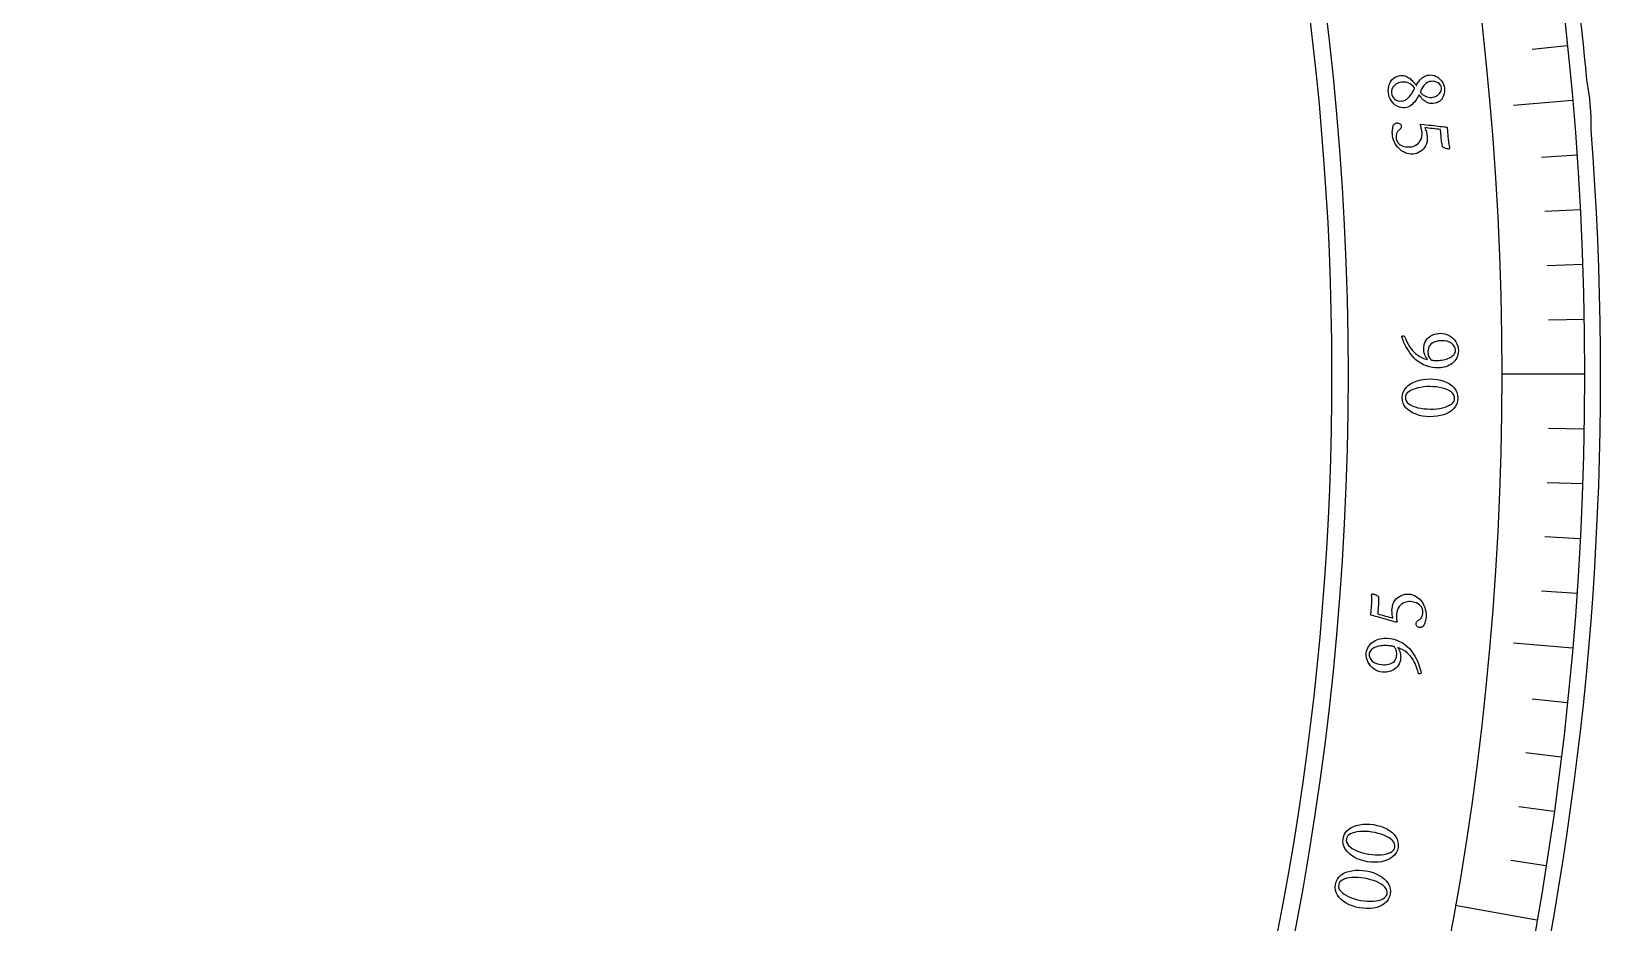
# Model space of a CAD drawing. Header units: millimetres. Extents: x -50 to 50, y -50 to 64.
# Drawn here: x 25.18 to 50, y -8.68 to 5.43 of the extents above; entities that cross this region are included whole.
import ezdxf

# ---------------------------------------------------------------- set-up
doc = ezdxf.new("R2010")
doc.units = ezdxf.units.MM
for name, color, linetype in [('CUT_INNER', 6, 'Continuous'), ('CUT_OUTER', 1, 'Continuous'), ('ENGRAVE', 7, 'Continuous'), ('ENGRAVE_FINE', 8, 'Continuous'), ('TEXT', 5, 'Continuous')]:
    doc.layers.add(name, color=color, linetype=linetype)

msp = doc.modelspace()

# ---------------------------------------------------------------- linework, layer by layer
at = {"layer": 'CUT_INNER'}
msp.add_arc((0.0002, -0.0001), 45.7499, 92.31774, 38.3206, dxfattribs=at)
at = {"layer": 'CUT_OUTER'}
for centre, radius, start, end in [((0.1797, 0.025), 49.8186, 5.34068, 8.79226), ((46.0281, 3.939), 3.8229, 358.87126, 10.90139), ((0, -0.0002), 49.9998, 177.11535, 4.43206)]:
    msp.add_arc(centre, radius, start, end, dxfattribs=at)
at = {"layer": 'ENGRAVE'}
for points in [[(49.5557, 4.3356), (48.6243, 4.2541)], [(49.745, 0), (48.436, 0)], [(49.5557, -4.3356), (48.6243, -4.2541)], [(48.9893, -8.6381), (47.7001, -8.4108)]]:
    msp.add_lwpolyline(points, dxfattribs=at)
for radius in [49.745, 48.436, 46.005]:
    msp.add_circle((0, 0), radius, dxfattribs=at)
at = {"layer": 'ENGRAVE_FINE'}
for points in [[(49.4725, 5.1998), (48.9146, 5.1411)], [(49.6238, 3.47), (49.0642, 3.4309)], [(49.6768, 2.6035), (49.1166, 2.5741)], [(49.7147, 1.7361), (49.154, 1.7165)], [(49.7374, 0.8682), (49.1765, 0.8584)], [(49.7374, -0.8682), (49.1765, -0.8584)], [(49.7147, -1.7361), (49.154, -1.7165)], [(49.6768, -2.6035), (49.1166, -2.5741)], [(49.6238, -3.47), (49.0642, -3.4309)], [(49.4725, -5.1998), (48.9146, -5.1411)], [(49.3742, -6.0624), (48.8174, -5.994)], [(49.2609, -6.9232), (48.7053, -6.8451)], [(49.1326, -7.7818), (48.5785, -7.6941)]]:
    msp.add_lwpolyline(points, dxfattribs=at)
at = {"layer": 'TEXT'}
for points in [[(47.5297, 4.5295), (47.5312, 4.499), (47.5295, 4.4695), (47.5247, 4.4411), (47.5168, 4.4137), (47.5059, 4.3881), (47.4922, 4.3647), (47.4756, 4.3437), (47.4561, 4.325), (47.4338, 4.3093), (47.4088, 4.2973), (47.3809, 4.2889), (47.3503, 4.2842), (47.3246, 4.2835), (47.3003, 4.2861), (47.2775, 4.292), (47.2561, 4.3012), (47.2361, 4.3127), (47.2173, 4.3257), (47.1999, 4.3401), (47.1837, 4.356), (47.1686, 4.3724), (47.1547, 4.3884), (47.1418, 4.4041), (47.13, 4.4194), (47.1281, 4.423), (47.1261, 4.424), (47.1239, 4.4226), (47.1217, 4.4187), (47.1116, 4.3966), (47.0998, 4.3745), (47.0862, 4.3523), (47.0709, 4.3301), (47.0541, 4.3086), (47.036, 4.2889), (47.0168, 4.2708), (46.9964, 4.2543), (46.9749, 4.2404), (46.9526, 4.2298), (46.9295, 4.2226), (46.9055, 4.2187), (46.872, 4.218), (46.8399, 4.2219), (46.8091, 4.2305), (46.7797, 4.2438), (46.7522, 4.2609), (46.7273, 4.2812), (46.705, 4.3045), (46.6853, 4.3309), (46.6688, 4.3596), (46.6561, 4.3898), (46.6472, 4.4215), (46.6421, 4.4547), (46.6404, 4.4905), (46.6424, 4.5247), (46.648, 4.5573), (46.6572, 4.5882), (46.6699, 4.6168), (46.6856, 4.6425), (46.7044, 4.6654), (46.7263, 4.6853), (46.7509, 4.7018), (46.7778, 4.7146), (46.807, 4.7236), (46.8386, 4.7288), (46.8604, 4.7298), (46.8815, 4.7282), (46.9017, 4.7241), (46.9212, 4.7175), (46.9398, 4.7089), (46.9575, 4.699), (46.9743, 4.6877), (46.9901, 4.6751), (47.0049, 4.6618), (47.0188, 4.6482), (47.0315, 4.6345), (47.0433, 4.6205), (47.054, 4.6071), (47.0637, 4.5948), (47.0724, 4.5838), (47.0801, 4.5741), (47.0823, 4.5722), (47.0842, 4.5716), (47.0858, 4.5725), (47.0871, 4.5747), (47.095, 4.5899), (47.1046, 4.6059), (47.116, 4.6227), (47.1292, 4.6402), (47.1439, 4.6577), (47.1601, 4.674), (47.1777, 4.6893), (47.1967, 4.7034), (47.217, 4.7157), (47.2388, 4.7252), (47.2618, 4.7319), (47.2862, 4.7358), (47.3151, 4.7367), (47.3433, 4.7335), (47.3709, 4.7263), (47.3979, 4.715), (47.4235, 4.7002), (47.4469, 4.6827), (47.4683, 4.6624), (47.4875, 4.6392), (47.5038, 4.614), (47.5163, 4.5873), (47.5249, 4.5591), (47.5297, 4.5295)], [(46.6911, 4.4566), (46.6967, 4.4252), (46.7072, 4.3978), (46.7225, 4.3742), (46.7428, 4.3544), (46.767, 4.3392), (46.794, 4.3293), (46.8238, 4.3245), (46.8565, 4.3251), (46.8769, 4.3284), (46.8965, 4.3347), (46.9152, 4.3439), (46.933, 4.356), (46.9498, 4.37), (46.9654, 4.385), (46.9799, 4.401), (46.9932, 4.4179), (47.0053, 4.4349), (47.0162, 4.4513), (47.0258, 4.4671), (47.0342, 4.4823), (47.0411, 4.4957), (47.0466, 4.5063), (47.0506, 4.5142), (47.0531, 4.5193), (47.0541, 4.522), (47.0547, 4.5244), (47.0551, 4.5263), (47.0551, 4.5279), (47.0548, 4.5298), (47.0544, 4.5314), (47.0538, 4.5326), (47.0532, 4.5334), (47.0326, 4.5577), (47.0112, 4.5781), (46.989, 4.5946), (46.9659, 4.6073), (46.9412, 4.6162), (46.9142, 4.6217), (46.885, 4.6237), (46.8534, 4.6222), (46.8267, 4.6182), (46.8023, 4.6116), (46.7801, 4.6024), (46.7603, 4.5906), (46.7428, 4.5769), (46.7278, 4.562), (46.7152, 4.5459), (46.7052, 4.5285), (46.6977, 4.5105), (46.6929, 4.4926), (46.6907, 4.4746), (46.6911, 4.4566)], [(47.4817, 4.532), (47.4767, 4.5555), (47.4662, 4.5766), (47.4504, 4.5952), (47.4291, 4.6115), (47.4044, 4.6243), (47.3779, 4.6326), (47.3498, 4.6364), (47.32, 4.6356), (47.2954, 4.6317), (47.2731, 4.6248), (47.2531, 4.6151), (47.2354, 4.6026), (47.2197, 4.5881), (47.2058, 4.5727), (47.1937, 4.5562), (47.1833, 4.5389), (47.1741, 4.5216), (47.1658, 4.5054), (47.1582, 4.4904), (47.1513, 4.4765), (47.1508, 4.4749), (47.1506, 4.4729), (47.1506, 4.4706), (47.1507, 4.468), (47.1508, 4.4673), (47.1508, 4.4669), (47.1508, 4.4666), (47.1508, 4.4666), (47.1511, 4.4646), (47.1516, 4.4627), (47.1521, 4.4611), (47.1529, 4.4597), (47.1696, 4.4411), (47.1878, 4.4249), (47.2075, 4.4108), (47.2288, 4.399), (47.2516, 4.39), (47.2758, 4.3843), (47.3015, 4.3819), (47.3286, 4.3828), (47.3486, 4.3857), (47.3679, 4.3905), (47.3868, 4.3974), (47.4051, 4.4062), (47.4223, 4.4168), (47.4378, 4.4289), (47.4515, 4.4426), (47.4635, 4.4578), (47.473, 4.4744), (47.4792, 4.4923), (47.4821, 4.5115), (47.4817, 4.532)], [(47.2574, 3.7589), (47.2583, 3.7196), (47.2543, 3.683), (47.2455, 3.6491), (47.232, 3.618), (47.2147, 3.5897), (47.1948, 3.5646), (47.1723, 3.5425), (47.1472, 3.5235), (47.1205, 3.508), (47.093, 3.4963), (47.0648, 3.4884), (47.0359, 3.4843), (47.0017, 3.4837), (46.9689, 3.4869), (46.9375, 3.494), (46.9074, 3.5049), (46.879, 3.5191), (46.8525, 3.5358), (46.8279, 3.5551), (46.8052, 3.5769), (46.7846, 3.6009), (46.7662, 3.6264), (46.75, 3.6537), (46.736, 3.6825), (46.7245, 3.7125), (46.7154, 3.743), (46.709, 3.774), (46.7051, 3.8056), (46.7045, 3.8196), (46.7046, 3.8354), (46.7056, 3.8529), (46.7074, 3.8721), (46.7102, 3.8917), (46.7142, 3.9105), (46.7194, 3.9284), (46.7258, 3.9455), (46.7283, 3.9489), (46.7322, 3.953), (46.7374, 3.958), (46.7439, 3.9638), (46.7512, 3.9693), (46.7589, 3.9735), (46.7668, 3.9762), (46.775, 3.9776), (46.789, 3.9777), (46.8018, 3.9755), (46.8134, 3.9711), (46.8238, 3.9643), (46.8325, 3.956), (46.839, 3.9468), (46.8433, 3.9369), (46.8453, 3.9262), (46.845, 3.9129), (46.842, 3.9009), (46.8361, 3.8901), (46.8273, 3.8806), (46.8175, 3.8717), (46.8083, 3.8628), (46.7997, 3.8538), (46.7917, 3.8448), (46.7835, 3.8339), (46.7769, 3.8221), (46.7718, 3.8095), (46.7683, 3.7961), (46.7661, 3.7823), (46.7648, 3.7688), (46.7644, 3.7553), (46.765, 3.7421), (46.7677, 3.7241), (46.7729, 3.7062), (46.7807, 3.6884), (46.791, 3.6708), (46.8041, 3.654), (46.8204, 3.639), (46.84, 3.6257), (46.8627, 3.6142), (46.8888, 3.6052), (46.9187, 3.5996), (46.9522, 3.5974), (46.9894, 3.5987), (47.0111, 3.6017), (47.0331, 3.6075), (47.0553, 3.616), (47.0777, 3.6272), (47.0992, 3.6414), (47.1187, 3.6587), (47.1362, 3.6791), (47.1518, 3.7026), (47.1641, 3.7295), (47.1719, 3.7602), (47.1754, 3.7945), (47.1743, 3.8326), (47.173, 3.8447), (47.1706, 3.8587), (47.1674, 3.8745), (47.1631, 3.8923), (47.1584, 3.9096), (47.1536, 3.9242), (47.1488, 3.9362), (47.144, 3.9456), (47.1442, 3.9477), (47.1452, 3.9498), (47.147, 3.9518), (47.1496, 3.9538), (47.1526, 3.9556), (47.1558, 3.957), (47.1591, 3.9579), (47.1625, 3.9584), (47.2015, 3.9539), (47.2405, 3.9494), (47.2794, 3.9449), (47.3184, 3.9404), (47.3567, 3.9359), (47.3937, 3.9316), (47.4293, 3.9275), (47.4636, 3.9234), (47.4957, 3.9197), (47.5247, 3.9166), (47.5506, 3.914), (47.5733, 3.9119), (47.5896, 3.7086), (47.5909, 3.6944), (47.5925, 3.68), (47.5945, 3.6655), (47.5969, 3.6509), (47.5994, 3.6368), (47.6019, 3.6239), (47.6044, 3.6123), (47.6069, 3.6019), (47.6091, 3.5934), (47.6107, 3.5873), (47.6116, 3.5836), (47.6119, 3.5824), (47.6102, 3.5789), (47.6086, 3.5756), (47.6071, 3.5726), (47.6058, 3.5699), (47.6044, 3.5676), (47.6026, 3.5659), (47.6004, 3.5648), (47.5978, 3.5643), (47.5949, 3.5644), (47.5902, 3.565), (47.5839, 3.5661), (47.5758, 3.5676), (47.5667, 3.5697), (47.5571, 3.5723), (47.547, 3.5753), (47.5364, 3.5789), (47.526, 3.5829), (47.5162, 3.5874), (47.507, 3.5925), (47.4985, 3.598), (47.496, 3.6127), (47.4934, 3.6288), (47.4906, 3.6463), (47.4878, 3.6652), (47.485, 3.6857), (47.4824, 3.708), (47.4799, 3.7321), (47.4777, 3.758), (47.4684, 3.8735), (47.4371, 3.8773), (47.4056, 3.8809), (47.3738, 3.8845), (47.3417, 3.8879), (47.3099, 3.8913), (47.2789, 3.8949), (47.2486, 3.8986), (47.2191, 3.9025), (47.2257, 3.8878), (47.2321, 3.871), (47.2381, 3.8518), (47.244, 3.8305), (47.2491, 3.8091), (47.253, 3.7901), (47.2558, 3.7734), (47.2574, 3.7589)], [(46.8937, 0.6095), (46.9017, 0.5873), (46.9111, 0.5636), (46.9218, 0.5385), (46.934, 0.5118), (46.948, 0.4844), (46.964, 0.4569), (46.9821, 0.4293), (47.0022, 0.4017), (47.0248, 0.3746), (47.05, 0.3489), (47.0779, 0.3244), (47.1086, 0.3012), (47.1422, 0.2802), (47.1792, 0.262), (47.2197, 0.2466), (47.2635, 0.2342), (47.2495, 0.2523), (47.2372, 0.2717), (47.2266, 0.2925), (47.2175, 0.3145), (47.2104, 0.3366), (47.2052, 0.3574), (47.202, 0.3768), (47.2009, 0.395), (47.2022, 0.4293), (47.2069, 0.4607), (47.2149, 0.4893), (47.2263, 0.515), (47.2402, 0.5381), (47.256, 0.5588), (47.2737, 0.5771), (47.2932, 0.5929), (47.3139, 0.6065), (47.3352, 0.618), (47.357, 0.6275), (47.3794, 0.6348), (47.4014, 0.6403), (47.4224, 0.6443), (47.4423, 0.6469), (47.461, 0.6479), (47.4987, 0.646), (47.5349, 0.6395), (47.5695, 0.6283), (47.6027, 0.6124), (47.6336, 0.5924), (47.6615, 0.5691), (47.6863, 0.5424), (47.7081, 0.5125), (47.7258, 0.4799), (47.7386, 0.4455), (47.7464, 0.4093), (47.7492, 0.3712), (47.7478, 0.3408), (47.7428, 0.3118), (47.7345, 0.2844), (47.7227, 0.2584), (47.7081, 0.2342), (47.6913, 0.2117), (47.6723, 0.1912), (47.6511, 0.1725), (47.6281, 0.1558), (47.6038, 0.1413), (47.5782, 0.1288), (47.5513, 0.1185), (47.5237, 0.1104), (47.4962, 0.1046), (47.4688, 0.1012), (47.4415, 0.0999), (47.3898, 0.1019), (47.3394, 0.108), (47.2905, 0.1182), (47.2429, 0.1325), (47.1975, 0.1509), (47.155, 0.1733), (47.1155, 0.1999), (47.0789, 0.2305), (47.0527, 0.2552), (47.0276, 0.2819), (47.0034, 0.3107), (46.9803, 0.3415), (46.9585, 0.3736), (46.9384, 0.4058), (46.9199, 0.4384), (46.903, 0.4711), (46.8879, 0.5035), (46.8749, 0.5347), (46.8638, 0.5647), (46.8547, 0.5937), (46.8557, 0.5981), (46.8588, 0.6017), (46.8641, 0.6045), (46.8714, 0.6064), (46.879, 0.6077), (46.8853, 0.6087), (46.8902, 0.6093), (46.8937, 0.6095)], [(47.3236, 0.2233), (47.3349, 0.222), (47.3464, 0.2209), (47.358, 0.22), (47.3698, 0.2193), (47.3817, 0.2187), (47.3936, 0.2183), (47.4055, 0.2181), (47.4174, 0.2181), (47.4407, 0.2188), (47.4645, 0.2208), (47.4889, 0.224), (47.5138, 0.2284), (47.5385, 0.2341), (47.5623, 0.241), (47.5853, 0.2491), (47.6073, 0.2585), (47.628, 0.2692), (47.6465, 0.2814), (47.6631, 0.2949), (47.6777, 0.3098), (47.6895, 0.3261), (47.6979, 0.3436), (47.7029, 0.3623), (47.7044, 0.3822), (47.7003, 0.4134), (47.6885, 0.4417), (47.669, 0.4672), (47.6419, 0.4899), (47.609, 0.5084), (47.5723, 0.5214), (47.5319, 0.5291), (47.4876, 0.5312), (47.4593, 0.5299), (47.4319, 0.5264), (47.4053, 0.5208), (47.3794, 0.5132), (47.3553, 0.5032), (47.3337, 0.4905), (47.3147, 0.4753), (47.2982, 0.4575), (47.2849, 0.437), (47.2755, 0.4135), (47.27, 0.387), (47.2683, 0.3577), (47.269, 0.3425), (47.2708, 0.3266), (47.2737, 0.31), (47.2778, 0.2925), (47.2842, 0.2748), (47.2939, 0.2573), (47.3071, 0.2402), (47.3236, 0.2233)], [(47.7408, -0.3768), (47.7367, -0.4238), (47.725, -0.4668), (47.7058, -0.5059), (47.6791, -0.5412), (47.6462, -0.5723), (47.6083, -0.5994), (47.5655, -0.6222), (47.5177, -0.6409), (47.4663, -0.6553), (47.4127, -0.6653), (47.3567, -0.671), (47.2984, -0.6723), (47.2402, -0.6693), (47.1844, -0.6619), (47.131, -0.6503), (47.0801, -0.6343), (47.0328, -0.6142), (46.9904, -0.5904), (46.953, -0.5627), (46.9205, -0.5312), (46.8943, -0.496), (46.8757, -0.4575), (46.8647, -0.4154), (46.8612, -0.3699), (46.8654, -0.3256), (46.877, -0.2845), (46.8963, -0.2465), (46.9231, -0.2116), (46.9561, -0.1803), (46.9939, -0.1529), (47.0366, -0.1293), (47.0842, -0.1097), (47.1354, -0.0942), (47.189, -0.0831), (47.2449, -0.0765), (47.3031, -0.0744), (47.3614, -0.0767), (47.4173, -0.0834), (47.4708, -0.0945), (47.5219, -0.11), (47.5694, -0.1298), (47.6118, -0.1536), (47.6493, -0.1816), (47.6817, -0.2136), (47.7078, -0.2494), (47.7264, -0.2885), (47.7374, -0.331), (47.7408, -0.3768)], [(47.6904, -0.3835), (47.6873, -0.3555), (47.6777, -0.3295), (47.6615, -0.3054), (47.6387, -0.2834), (47.6103, -0.2636), (47.5775, -0.2462), (47.5402, -0.2311), (47.4985, -0.2185), (47.4532, -0.2084), (47.4056, -0.2012), (47.3554, -0.1967), (47.3028, -0.1951), (47.2507, -0.1963), (47.2009, -0.2003), (47.1532, -0.2071), (47.1076, -0.2167), (47.0654, -0.2286), (47.0276, -0.2426), (46.9943, -0.2586), (46.9654, -0.2766), (46.942, -0.2964), (46.9253, -0.3176), (46.9151, -0.3404), (46.9116, -0.3647), (46.9148, -0.3941), (46.9248, -0.4209), (46.9416, -0.4451), (46.9653, -0.4669), (46.9946, -0.4861), (47.0285, -0.5029), (47.067, -0.5172), (47.11, -0.5291), (47.1564, -0.5385), (47.2046, -0.5454), (47.2548, -0.5498), (47.307, -0.5517), (47.3595, -0.5509), (47.4093, -0.5474), (47.4564, -0.5412), (47.5009, -0.5321), (47.5418, -0.5206), (47.5784, -0.5068), (47.6107, -0.4909), (47.6386, -0.4729), (47.6611, -0.4529), (47.6772, -0.4313), (47.687, -0.4082), (47.6904, -0.3835)], [(46.6998, -3.7145), (46.7052, -3.676), (46.7147, -3.6409), (46.7286, -3.6092), (46.7467, -3.5808), (46.7681, -3.5558), (46.7915, -3.5341), (46.817, -3.5158), (46.8446, -3.5009), (46.8734, -3.4896), (46.9023, -3.4821), (46.9314, -3.4785), (46.9606, -3.4788), (46.9945, -3.4832), (47.0264, -3.4912), (47.0565, -3.5028), (47.0845, -3.5182), (47.1105, -3.5364), (47.1342, -3.557), (47.1556, -3.5799), (47.1747, -3.6051), (47.1915, -3.6322), (47.2057, -3.6605), (47.2175, -3.6902), (47.2267, -3.7212), (47.2334, -3.7529), (47.2375, -3.7848), (47.2388, -3.8168), (47.2375, -3.849), (47.2359, -3.8631), (47.2332, -3.8788), (47.2293, -3.8961), (47.2244, -3.9149), (47.2184, -3.9341), (47.2113, -3.9521), (47.2032, -3.9691), (47.194, -3.985), (47.1909, -3.988), (47.1864, -3.9915), (47.1805, -3.9955), (47.1731, -4.0002), (47.1649, -4.0044), (47.1567, -4.0073), (47.1484, -4.0087), (47.1401, -4.0087), (47.1262, -4.0064), (47.1139, -4.002), (47.1033, -3.9956), (47.0942, -3.9872), (47.087, -3.9775), (47.0822, -3.9673), (47.0796, -3.9568), (47.0794, -3.9458), (47.0819, -3.9327), (47.0869, -3.9213), (47.0945, -3.9116), (47.1047, -3.9036), (47.1158, -3.8964), (47.1264, -3.889), (47.1364, -3.8815), (47.1457, -3.8739), (47.1556, -3.8644), (47.164, -3.8538), (47.1711, -3.842), (47.1767, -3.8293), (47.1812, -3.8159), (47.1847, -3.8026), (47.1872, -3.7893), (47.1887, -3.776), (47.1889, -3.7576), (47.1866, -3.739), (47.1817, -3.7201), (47.1743, -3.7009), (47.164, -3.6821), (47.1502, -3.6647), (47.1329, -3.6484), (47.1123, -3.6334), (47.0878, -3.6205), (47.0592, -3.6104), (47.0264, -3.6031), (46.9894, -3.5987), (46.9675, -3.5984), (46.9449, -3.6007), (46.9217, -3.6057), (46.8978, -3.6134), (46.8744, -3.624), (46.8524, -3.638), (46.832, -3.6553), (46.813, -3.676), (46.7966, -3.7005), (46.7841, -3.7293), (46.7752, -3.7623), (46.7701, -3.7997), (46.7695, -3.8118), (46.7696, -3.8259), (46.7702, -3.8419), (46.7715, -3.8599), (46.7733, -3.8776), (46.7756, -3.8928), (46.7784, -3.9053), (46.7817, -3.9153), (46.7811, -3.9173), (46.7798, -3.9191), (46.7776, -3.9208), (46.7747, -3.9224), (46.7714, -3.9236), (46.7681, -3.9244), (46.7647, -3.9248), (46.7612, -3.9247), (46.7235, -3.9139), (46.6859, -3.9031), (46.6482, -3.8923), (46.6105, -3.8815), (46.5734, -3.8708), (46.5377, -3.8606), (46.5032, -3.8508), (46.47, -3.8413), (46.4389, -3.8325), (46.4108, -3.8248), (46.3857, -3.8181), (46.3636, -3.8124), (46.3795, -3.6143), (46.3804, -3.6004), (46.381, -3.5864), (46.3812, -3.5721), (46.3811, -3.5576), (46.3807, -3.5437), (46.3801, -3.5309), (46.3794, -3.5194), (46.3785, -3.509), (46.3776, -3.5004), (46.3769, -3.4943), (46.3765, -3.4907), (46.3764, -3.4895), (46.3787, -3.4863), (46.3807, -3.4834), (46.3826, -3.4807), (46.3843, -3.4783), (46.386, -3.4763), (46.388, -3.4749), (46.3904, -3.4742), (46.393, -3.4741), (46.3959, -3.4746), (46.4004, -3.4759), (46.4065, -3.4778), (46.4143, -3.4805), (46.423, -3.4839), (46.4321, -3.4878), (46.4416, -3.4922), (46.4516, -3.4972), (46.4613, -3.5027), (46.4703, -3.5085), (46.4786, -3.5147), (46.4862, -3.5213), (46.4865, -3.5359), (46.4867, -3.5519), (46.4868, -3.5692), (46.4867, -3.5879), (46.4864, -3.6082), (46.4855, -3.6302), (46.4842, -3.6538), (46.4824, -3.6792), (46.4733, -3.7923), (46.5036, -3.801), (46.5342, -3.8096), (46.565, -3.8182), (46.5961, -3.8267), (46.6269, -3.8352), (46.6569, -3.8437), (46.6862, -3.8522), (46.7146, -3.8608), (46.7105, -3.8454), (46.707, -3.8279), (46.7041, -3.8083), (46.7018, -3.7865), (46.7001, -3.7649), (46.6993, -3.7457), (46.6992, -3.7289), (46.6998, -3.7145)], [(47.1185, -4.7401), (47.1131, -4.717), (47.1064, -4.6922), (47.0985, -4.6658), (47.0894, -4.6377), (47.0785, -4.6088), (47.0655, -4.5795), (47.0505, -4.55), (47.0333, -4.5202), (47.0137, -4.4908), (46.9913, -4.4625), (46.966, -4.4353), (46.9378, -4.4091), (46.9065, -4.3848), (46.8714, -4.3631), (46.8327, -4.3439), (46.7903, -4.3274), (46.8024, -4.3466), (46.8127, -4.3671), (46.8213, -4.3887), (46.8281, -4.4114), (46.833, -4.434), (46.8361, -4.4551), (46.8372, -4.4748), (46.8365, -4.4929), (46.8316, -4.5267), (46.8236, -4.5574), (46.8126, -4.5848), (46.7985, -4.6091), (46.7821, -4.6304), (46.7641, -4.6491), (46.7446, -4.6652), (46.7234, -4.6787), (46.7013, -4.6898), (46.6789, -4.6987), (46.6562, -4.7055), (46.6331, -4.7102), (46.6106, -4.7131), (46.5893, -4.7147), (46.5693, -4.7149), (46.5505, -4.7137), (46.5133, -4.7076), (46.4781, -4.6971), (46.4449, -4.6823), (46.4137, -4.663), (46.3852, -4.6401), (46.3601, -4.6143), (46.3383, -4.5858), (46.3198, -4.5543), (46.3056, -4.5208), (46.2964, -4.4861), (46.2924, -4.4502), (46.2935, -4.4131), (46.2979, -4.3837), (46.3057, -4.3562), (46.3167, -4.3304), (46.3309, -4.3064), (46.3477, -4.2842), (46.3666, -4.2641), (46.3874, -4.2459), (46.4103, -4.2297), (46.4347, -4.2156), (46.4602, -4.2037), (46.4868, -4.1939), (46.5146, -4.1863), (46.5428, -4.181), (46.5706, -4.1778), (46.5982, -4.1769), (46.6255, -4.1782), (46.6769, -4.1849), (46.7265, -4.1955), (46.7743, -4.21), (46.8204, -4.2286), (46.8639, -4.251), (46.9041, -4.2774), (46.9409, -4.3075), (46.9743, -4.3416), (46.998, -4.3687), (47.0204, -4.3979), (47.0415, -4.4291), (47.0614, -4.4623), (47.0797, -4.4966), (47.0964, -4.531), (47.1114, -4.5656), (47.1246, -4.6003), (47.1361, -4.6343), (47.1456, -4.6671), (47.1533, -4.6986), (47.159, -4.7287), (47.1575, -4.733), (47.154, -4.7363), (47.1485, -4.7385), (47.141, -4.7396), (47.1333, -4.74), (47.1269, -4.7403), (47.122, -4.7403), (47.1185, -4.7401)], [(46.7314, -4.3107), (46.7203, -4.3084), (46.709, -4.3062), (46.6975, -4.3042), (46.6859, -4.3023), (46.6741, -4.3006), (46.6623, -4.2991), (46.6505, -4.2978), (46.6386, -4.2966), (46.6153, -4.2951), (46.5914, -4.2947), (46.5669, -4.2955), (46.5417, -4.2974), (46.5165, -4.3006), (46.4922, -4.305), (46.4685, -4.3107), (46.4457, -4.3177), (46.4241, -4.3261), (46.4045, -4.3361), (46.3867, -4.3476), (46.3707, -4.3607), (46.3574, -4.3753), (46.3473, -4.3915), (46.3405, -4.4091), (46.3369, -4.4283), (46.3379, -4.459), (46.3467, -4.4877), (46.3634, -4.5145), (46.388, -4.5395), (46.4187, -4.561), (46.4538, -4.5777), (46.4932, -4.5896), (46.537, -4.5966), (46.5652, -4.5983), (46.5929, -4.5979), (46.6199, -4.5953), (46.6465, -4.5906), (46.6715, -4.5834), (46.6943, -4.5733), (46.7149, -4.5603), (46.7332, -4.5445), (46.7485, -4.5256), (46.7603, -4.5034), (46.7686, -4.4779), (46.7733, -4.449), (46.7741, -4.434), (46.7739, -4.4181), (46.7726, -4.4013), (46.7703, -4.3836), (46.7657, -4.3655), (46.7577, -4.3473), (46.7463, -4.329), (46.7314, -4.3107)], [(45.9269, -7.3526), (45.9378, -7.308), (45.9555, -7.2683), (45.9801, -7.2333), (46.0114, -7.2031), (46.0484, -7.1777), (46.0896, -7.1569), (46.1351, -7.1407), (46.185, -7.1292), (46.2378, -7.1223), (46.2923, -7.12), (46.3485, -7.1221), (46.4064, -7.1289), (46.4637, -7.1399), (46.5179, -7.1548), (46.5692, -7.1738), (46.6174, -7.1967), (46.6614, -7.2232), (46.7, -7.2529), (46.7331, -7.2858), (46.7607, -7.3218), (46.7815, -7.3607), (46.7943, -7.402), (46.7989, -7.4456), (46.7954, -7.4917), (46.7845, -7.5353), (46.7666, -7.5746), (46.7417, -7.6096), (46.7098, -7.6401), (46.6722, -7.6661), (46.6304, -7.6873), (46.5845, -7.7039), (46.5343, -7.7156), (46.4813, -7.7227), (46.4267, -7.7249), (46.3704, -7.7223), (46.3126, -7.7149), (46.2555, -7.7032), (46.2014, -7.6876), (46.1504, -7.6681), (46.1024, -7.6447), (46.0587, -7.6179), (46.0206, -7.588), (45.9879, -7.5551), (45.9609, -7.519), (45.9405, -7.4804), (45.9281, -7.4398), (45.9235, -7.3973), (45.9269, -7.3526)], [(45.9777, -7.3538), (45.9766, -7.3813), (45.9823, -7.4079), (45.9947, -7.4335), (46.014, -7.4583), (46.039, -7.4819), (46.0687, -7.5038), (46.1032, -7.5243), (46.1425, -7.5431), (46.1857, -7.56), (46.2316, -7.5746), (46.2805, -7.5868), (46.3322, -7.5967), (46.3837, -7.6037), (46.4336, -7.6077), (46.4818, -7.6085), (46.5283, -7.6062), (46.5719, -7.6009), (46.6114, -7.5929), (46.6468, -7.5822), (46.6782, -7.5688), (46.7043, -7.5527), (46.7241, -7.5341), (46.7376, -7.513), (46.7448, -7.4893), (46.7461, -7.4595), (46.7403, -7.4313), (46.7272, -7.4046), (46.707, -7.3795), (46.6808, -7.356), (46.6497, -7.3344), (46.6137, -7.3146), (46.5729, -7.2967), (46.5284, -7.2807), (46.4816, -7.267), (46.4325, -7.2555), (46.3812, -7.2462), (46.3291, -7.2394), (46.2793, -7.2357), (46.2318, -7.2351), (46.1865, -7.2375), (46.1444, -7.2429), (46.1062, -7.2509), (46.072, -7.2616), (46.0419, -7.2751), (46.0167, -7.2911), (45.9976, -7.3095), (45.9846, -7.3304), (45.9777, -7.3538)], [(45.8051, -8.0767), (45.8167, -8.0323), (45.8351, -7.9928), (45.8602, -7.9582), (45.892, -7.9285), (45.9293, -7.9037), (45.9709, -7.8835), (46.0166, -7.8681), (46.0667, -7.8574), (46.1196, -7.8513), (46.1742, -7.8498), (46.2303, -7.8529), (46.2881, -7.8605), (46.3452, -7.8724), (46.3992, -7.8882), (46.4501, -7.908), (46.498, -7.9317), (46.5416, -7.9589), (46.5797, -7.9892), (46.6123, -8.0226), (46.6393, -8.0591), (46.6595, -8.0982), (46.6716, -8.1397), (46.6755, -8.1834), (46.6713, -8.2294), (46.6598, -8.2729), (46.6412, -8.3119), (46.6158, -8.3464), (46.5833, -8.3765), (46.5454, -8.4019), (46.5033, -8.4225), (46.4571, -8.4382), (46.4067, -8.4492), (46.3536, -8.4554), (46.2989, -8.4568), (46.2428, -8.4533), (46.1851, -8.445), (46.1282, -8.4324), (46.0743, -8.4159), (46.0236, -8.3956), (45.976, -8.3715), (45.9327, -8.344), (45.895, -8.3135), (45.863, -8.28), (45.8364, -8.2436), (45.8167, -8.2047), (45.8049, -8.1639), (45.801, -8.1212), (45.8051, -8.0767)], [(45.8559, -8.0786), (45.8543, -8.1061), (45.8596, -8.1328), (45.8717, -8.1586), (45.8905, -8.1837), (45.9151, -8.2077), (45.9445, -8.2301), (45.9787, -8.2511), (46.0177, -8.2705), (46.0606, -8.2881), (46.1063, -8.3034), (46.1549, -8.3164), (46.2065, -8.3271), (46.2579, -8.335), (46.3077, -8.3397), (46.3559, -8.3413), (46.4024, -8.3397), (46.4461, -8.3351), (46.4857, -8.3278), (46.5213, -8.3176), (46.5529, -8.3047), (46.5793, -8.289), (46.5994, -8.2707), (46.6132, -8.2498), (46.6208, -8.2262), (46.6225, -8.1965), (46.6171, -8.1682), (46.6045, -8.1413), (46.5847, -8.1158), (46.5589, -8.092), (46.5282, -8.0699), (46.4925, -8.0495), (46.4519, -8.0309), (46.4077, -8.0143), (46.3611, -7.9998), (46.3122, -7.9875), (46.261, -7.9774), (46.2091, -7.9698), (46.1593, -7.9654), (46.1118, -7.964), (46.0665, -7.9657), (46.0243, -7.9704), (45.986, -7.9778), (45.9517, -7.988), (45.9213, -8.001), (45.8959, -8.0166), (45.8765, -8.0347), (45.8632, -8.0554), (45.8559, -8.0786)]]:
    msp.add_lwpolyline(points, close=True, dxfattribs=at)

doc.saveas('drawing.dxf')
